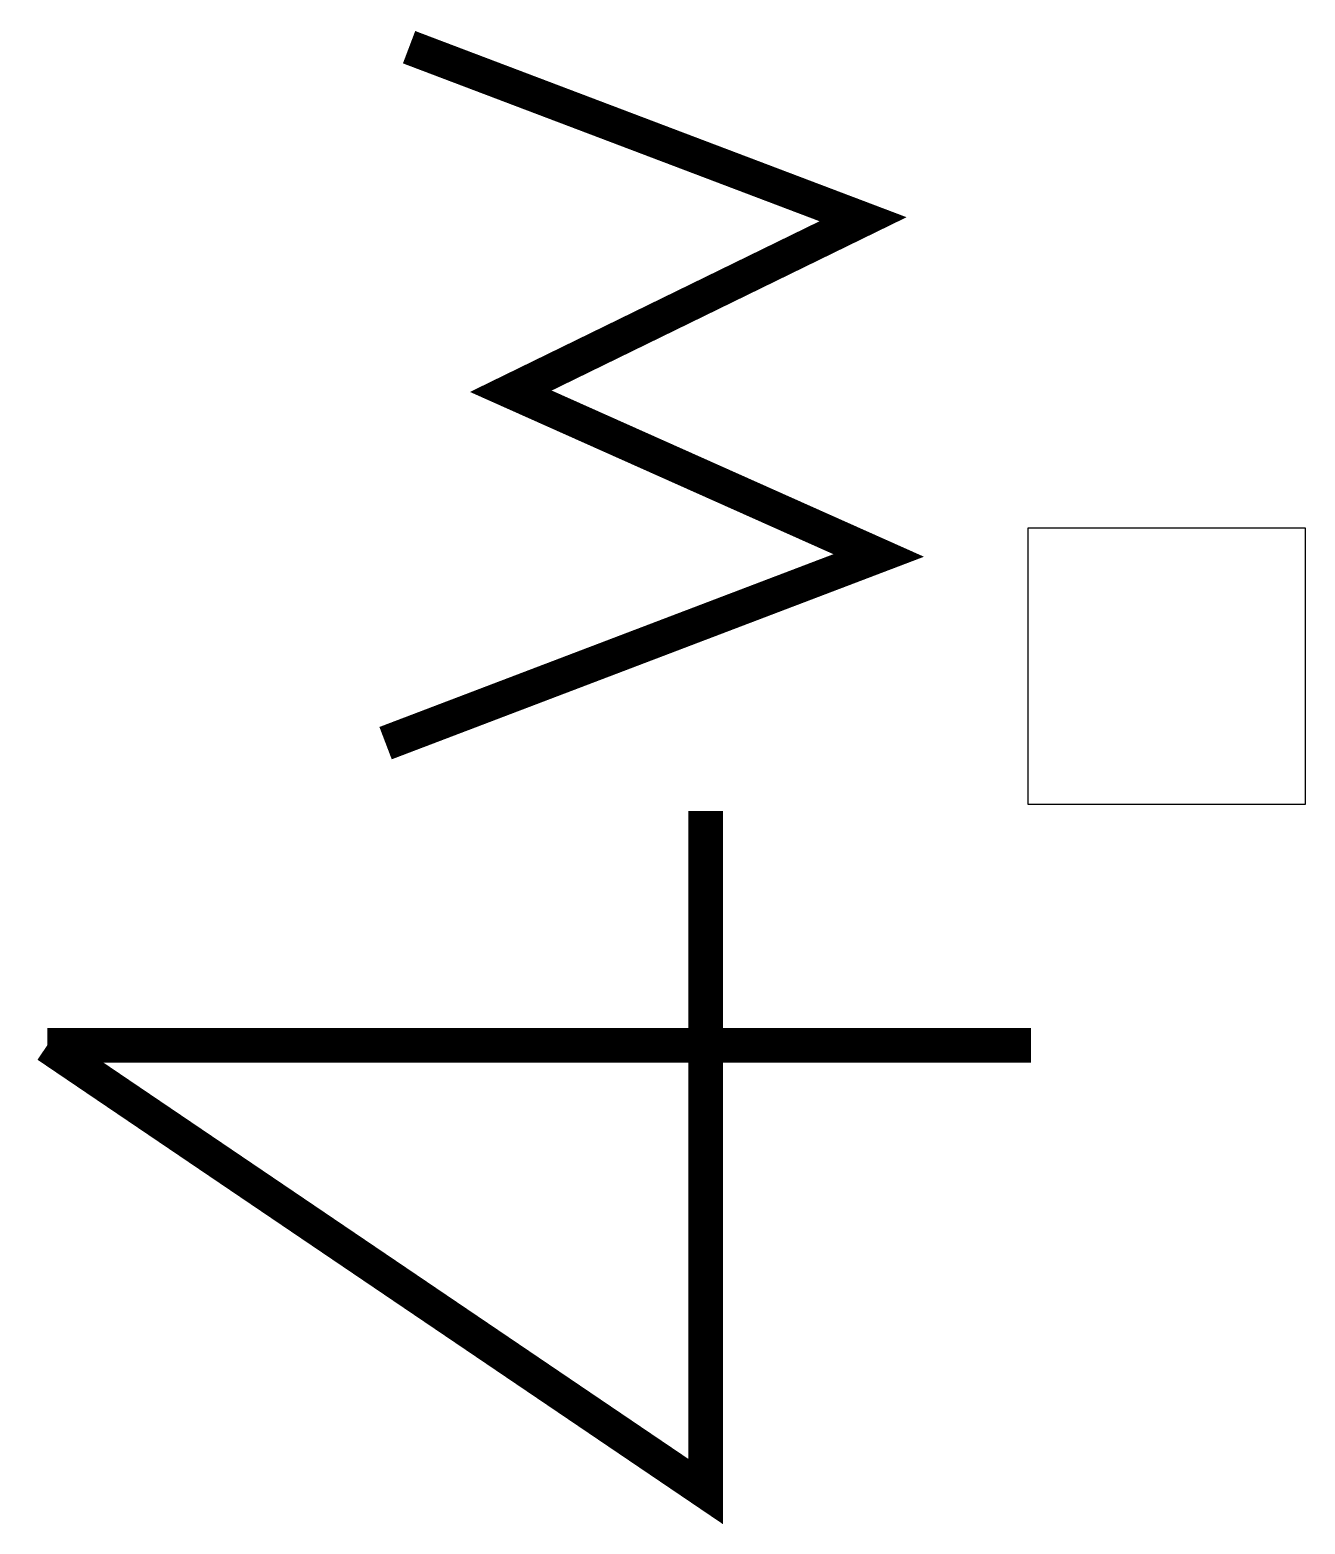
# Model space of a CAD drawing. Header units: millimetres. Extents: x -3089.036 to -3088.668, y 3754.474 to 3754.906.
import ezdxf

# ---------------------------------------------------------------- set-up
doc = ezdxf.new("R2010")
doc.units = ezdxf.units.MM
doc.header["$LTSCALE"] = 10
doc.layers.add('Ele_tomadas', color=2, linetype='Continuous')

msp = doc.modelspace()

# ---------------------------------------------------------------- linework, layer by layer
at = {"layer": 'Ele_tomadas', "color": 1, "const_width": 0.01}
for points in [[(-3088.93333, 3754.69999), (-3088.79086, 3754.75423), (-3088.89714, 3754.80169), (-3088.79538, 3754.8514), (-3088.92654, 3754.90112)], [(-3088.84087, 3754.68037), (-3088.84087, 3754.48372), (-3089.0311, 3754.61264)], [(-3089.0311, 3754.61264), (-3088.74685, 3754.61264)]]:
    msp.add_lwpolyline(points, dxfattribs=at)
at = {"layer": 'Ele_tomadas', "color": 3}
msp.add_lwpolyline([(-3088.66766, 3754.68225), (-3088.74766, 3754.68225), (-3088.74766, 3754.76225), (-3088.66766, 3754.76225)], close=True, dxfattribs=at)

doc.saveas('drawing.dxf')
